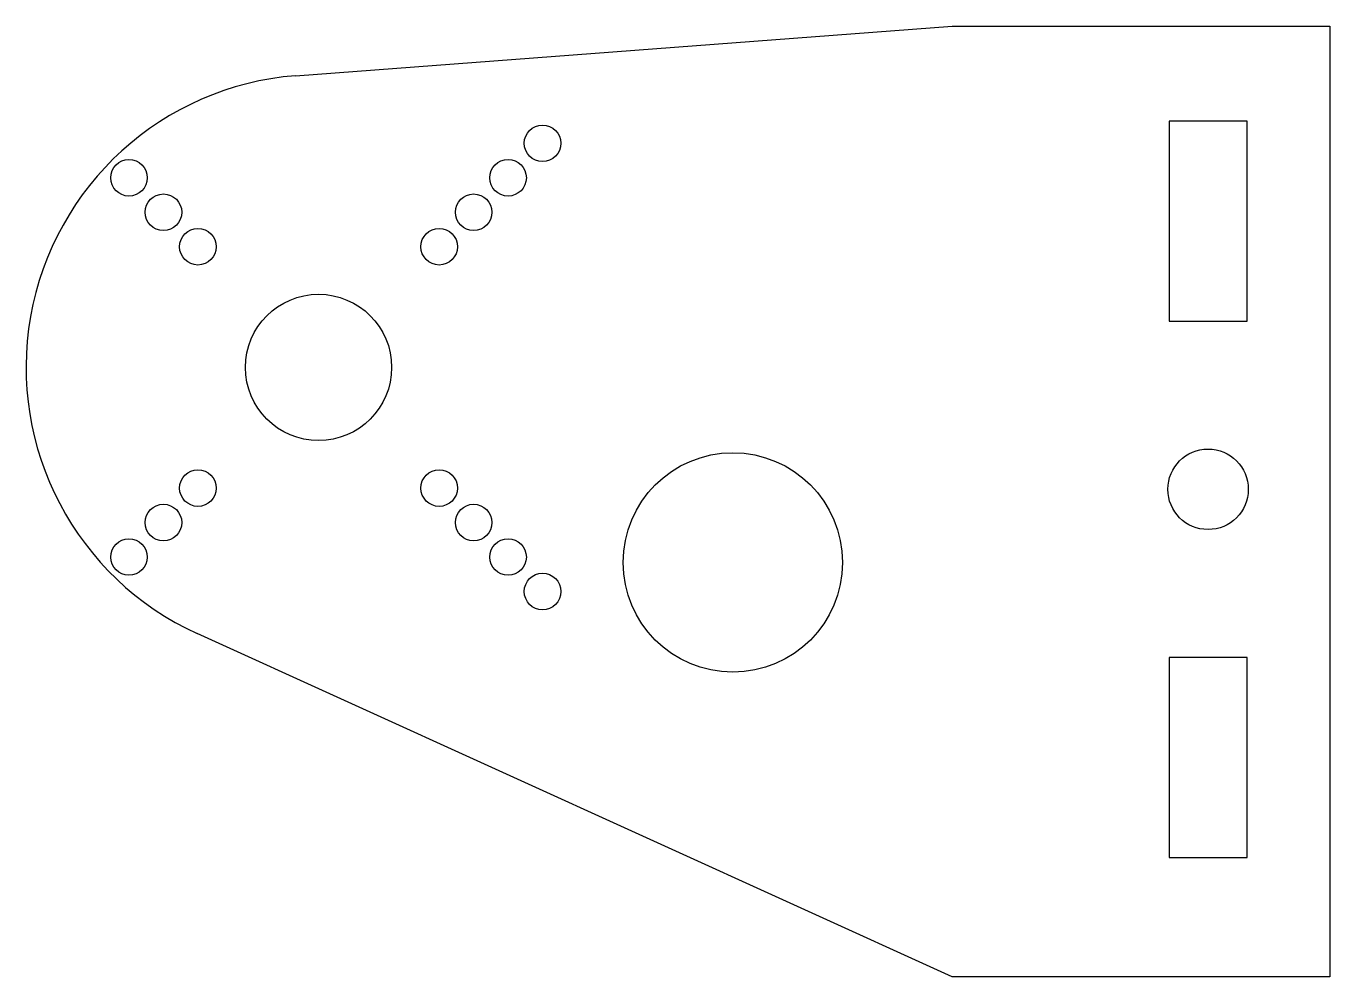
# Model space of a CAD drawing. Header units: millimetres. Extents: x -12 to 41.5, y -25 to 14.
import ezdxf

# ---------------------------------------------------------------- set-up
doc = ezdxf.new("R2010")
doc.units = ezdxf.units.MM

msp = doc.modelspace()

# ---------------------------------------------------------------- linework, layer by layer
for p, q in [((-0.942, 11.963), (26, 14)), ((26, 14), (41.5, 14)), ((41.5, 14), (41.5, -25)), ((38.1, 10.1), (34.9, 10.1)), ((34.9, 10.1), (34.9, 1.9)), ((38.1, 1.9), (38.1, 10.1)), ((34.9, 1.9), (38.1, 1.9)), ((26, -25), (-4.976, -10.92)), ((38.1, -11.9), (34.9, -11.9)), ((34.9, -11.9), (34.9, -20.1)), ((38.1, -20.1), (38.1, -11.9)), ((34.9, -20.1), (38.1, -20.1)), ((41.5, -25), (26, -25))]:
    msp.add_line(p, q)
for centre, radius in [((9.192, 9.192), 0.75), ((-7.778, 7.778), 0.75), ((7.778, 7.778), 0.75), ((-6.364, 6.364), 0.75), ((6.364, 6.364), 0.75), ((-4.95, 4.95), 0.75), ((4.95, 4.95), 0.75), ((0, 0), 3), ((17, -8), 4.5), ((36.5, -5), 1.65), ((-4.95, -4.95), 0.75), ((4.95, -4.95), 0.75), ((-6.364, -6.364), 0.75), ((6.364, -6.364), 0.75), ((-7.778, -7.778), 0.75), ((7.778, -7.778), 0.75), ((9.192, -9.192), 0.75)]:
    msp.add_circle(centre, radius)
msp.add_arc((0, 0), 12, 94.5, 245.5)

doc.saveas('drawing.dxf')
